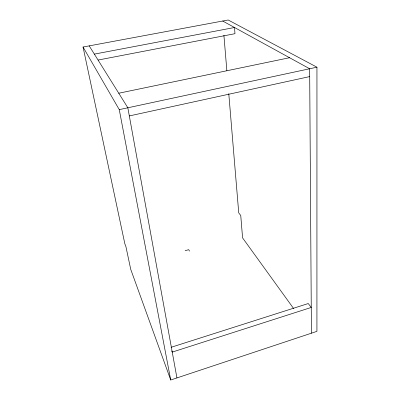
<?xml version="1.0" encoding="UTF-8"?>
<svg xmlns="http://www.w3.org/2000/svg" width="400" height="400" viewBox="0 0 400 400"><rect width="100%" height="100%" fill="white"/><g stroke="black" fill="none" stroke-linecap="round" stroke-linejoin="round"><path stroke-width="0.6" d="M316.95 67.195L316.925 331.36L170.72 380L130.74 269.37L125.935 246.69L124.815 243.67L83.05 47.02L228.19 20L316.95 67.195L119.265 109.625L83.05 47.02M171.055 347.31L308.255 303.54L311.25 307.45L172.24 352.095L171.795 350.945M185.12 250.69L188.715 249.68L189.505 251.135M129.32 115.93L309.71 76.585M118.755 93.225L289.555 57.72M98.1 60.05L234.975 33.69L234.52 27.505L94.35 54.12M222.71 21.02L309.66 68.76L311.425 333.195M293.575 308.485L242.58 237.885L240.75 215.5L238.74 212.88L228.78 93.665M89.205 45.87L127.84 107.785L176.935 377.935M119.265 109.625L170.72 380M223.905 35.3L226.86 70.69"/></g></svg>
